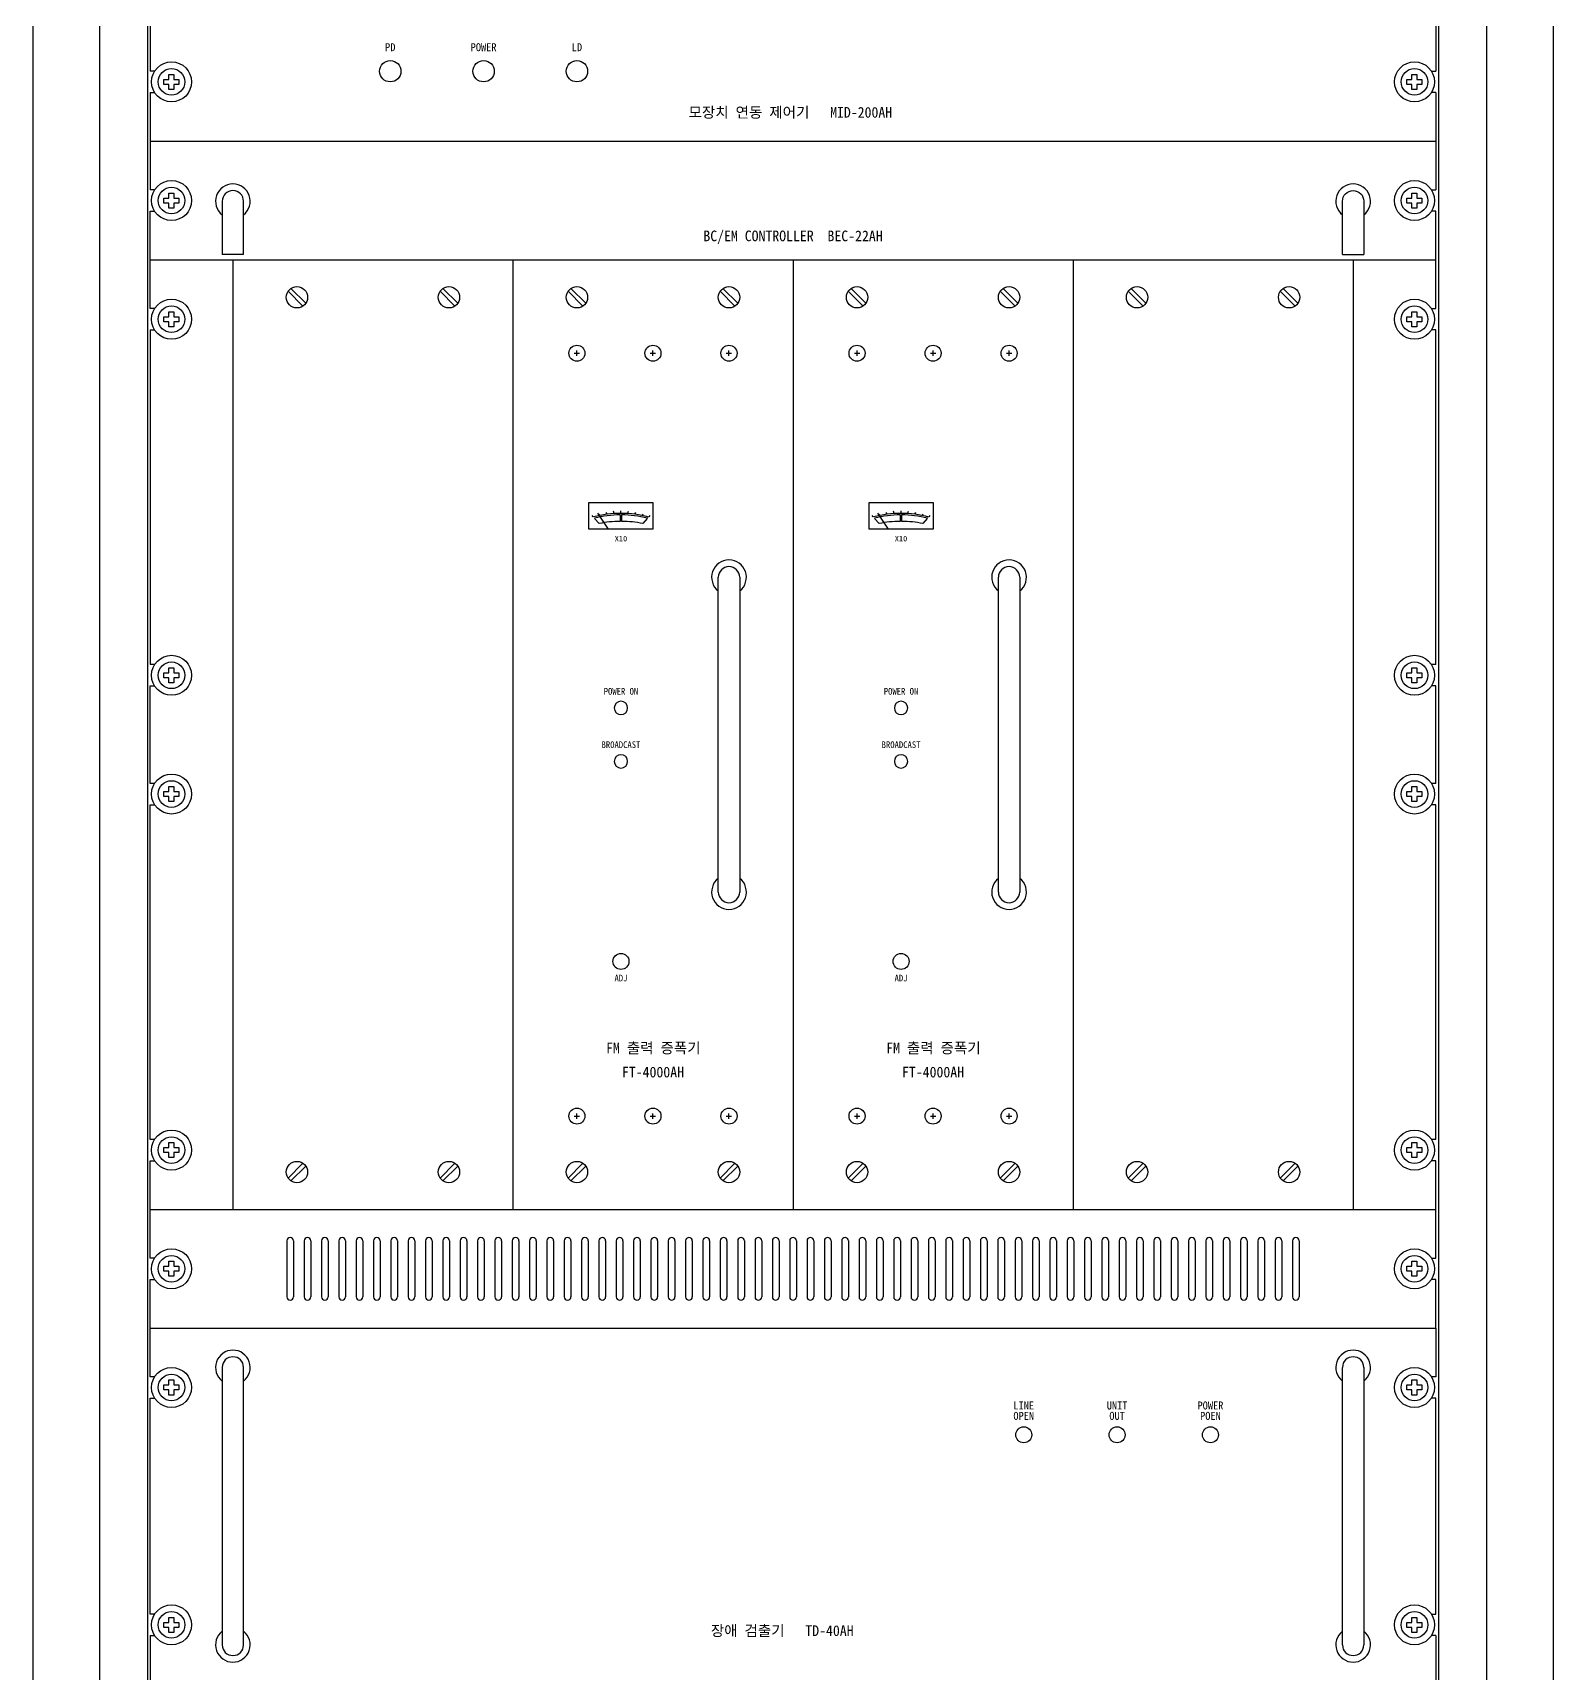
# Model space of a CAD drawing. Header units: millimetres. Extents: x 0 to 2521, y -5 to 594.
# Drawn here: x 958.21 to 981.01, y 409.01 to 433.61 of the extents above; entities that cross this region are included whole.
import ezdxf
from ezdxf.enums import TextEntityAlignment as Align

# ---------------------------------------------------------------- set-up
doc = ezdxf.new("R2010")
doc.units = ezdxf.units.MM
doc.header["$LTSCALE"] = 10
doc.styles.add('굴림체', font='GulimChe.ttf')

# ---------------------------------------------------------------- blocks, each defined once
blk = doc.blocks.new('LED')
at = {"color": 7}
blk.add_circle((0, 0), 2.5, dxfattribs=at)

msp = doc.modelspace()

# ---------------------------------------------------------------- linework, layer by layer
at = {"color": 5}
for p, q in [((958.212, 471.025), (958.212, 387.465)), ((959.212, 471.025), (959.212, 384.665)), ((980.012, 471.025), (980.012, 384.665)), ((981.012, 471.025), (981.012, 387.465)), ((959.932, 469.365), (959.932, 389.265)), ((979.292, 469.365), (979.292, 389.265)), ((959.972, 434.495), (959.972, 433.035)), ((979.252, 434.495), (979.252, 433.035)), ((960.038, 433.035), (959.972, 433.035)), ((979.185, 433.035), (979.252, 433.035)), ((959.972, 432.715), (959.972, 431.255)), ((959.972, 432.715), (960.038, 432.715)), ((959.972, 432.715), (960.038, 432.715)), ((959.972, 432.715), (960.038, 432.715)), ((979.252, 432.715), (979.185, 432.715)), ((979.252, 432.715), (979.185, 432.715)), ((979.252, 432.715), (979.185, 432.715)), ((979.252, 432.715), (979.252, 431.255)), ((959.972, 431.985), (979.252, 431.985)), ((960.038, 431.255), (959.972, 431.255)), ((979.185, 431.255), (979.252, 431.255)), ((959.972, 429.475), (959.972, 430.935)), ((959.972, 430.935), (960.038, 430.935)), ((959.972, 430.935), (960.038, 430.935)), ((959.972, 430.935), (960.038, 430.935)), ((979.252, 430.935), (979.185, 430.935)), ((979.252, 430.935), (979.185, 430.935)), ((979.252, 430.935), (979.185, 430.935)), ((979.252, 429.475), (979.252, 430.935)), ((961.372, 430.285), (961.052, 430.285)), ((977.852, 430.285), (978.172, 430.285)), ((959.972, 430.205), (979.252, 430.205)), ((959.972, 430.205), (979.252, 430.205)), ((961.212, 430.205), (961.212, 415.965)), ((965.412, 430.205), (965.412, 415.965)), ((969.612, 430.205), (969.612, 415.965)), ((973.812, 430.205), (973.812, 415.965)), ((978.012, 430.205), (978.012, 415.965)), ((962.304, 429.555), (962.082, 429.777)), ((964.584, 429.555), (964.362, 429.777)), ((966.504, 429.555), (966.282, 429.777)), ((968.784, 429.555), (968.562, 429.777)), ((970.704, 429.555), (970.482, 429.777)), ((972.984, 429.555), (972.762, 429.777)), ((974.904, 429.555), (974.682, 429.777)), ((977.184, 429.555), (976.962, 429.777)), ((962.039, 429.735), (962.262, 429.512)), ((964.319, 429.735), (964.542, 429.512)), ((966.239, 429.735), (966.462, 429.512)), ((968.519, 429.735), (968.742, 429.512)), ((970.439, 429.735), (970.662, 429.512)), ((972.719, 429.735), (972.942, 429.512)), ((974.639, 429.735), (974.862, 429.512)), ((976.919, 429.735), (977.142, 429.512)), ((960.038, 429.475), (959.972, 429.475)), ((979.185, 429.475), (979.252, 429.475)), ((959.972, 429.155), (959.972, 424.135)), ((959.972, 429.155), (960.038, 429.155)), ((979.252, 429.155), (979.185, 429.155)), ((979.252, 424.135), (979.252, 429.155)), ((966.332, 428.805), (966.412, 428.805)), ((966.372, 428.765), (966.372, 428.845)), ((967.472, 428.805), (967.552, 428.805)), ((967.512, 428.765), (967.512, 428.845)), ((968.612, 428.805), (968.692, 428.805)), ((968.652, 428.765), (968.652, 428.845)), ((970.532, 428.805), (970.612, 428.805)), ((970.572, 428.765), (970.572, 428.845)), ((971.672, 428.805), (971.752, 428.805)), ((971.712, 428.765), (971.712, 428.845)), ((972.812, 428.805), (972.892, 428.805)), ((972.852, 428.765), (972.852, 428.845)), ((966.552, 426.165), (966.552, 426.565)), ((966.552, 426.565), (967.512, 426.565)), ((966.616, 426.351), (966.598, 426.371)), ((966.845, 426.165), (966.684, 426.407)), ((966.715, 426.375), (966.699, 426.394)), ((966.826, 426.39), (966.808, 426.418)), ((966.928, 426.401), (966.92, 426.437)), ((967.021, 426.381), (967.021, 426.284)), ((967.032, 426.404), (967.032, 426.444)), ((967.041, 426.381), (967.041, 426.284)), ((967.136, 426.401), (967.144, 426.437)), ((967.238, 426.39), (967.255, 426.418)), ((967.349, 426.375), (967.364, 426.394)), ((967.465, 426.37), (967.448, 426.351)), ((967.512, 426.565), (967.512, 426.165)), ((970.752, 426.165), (970.752, 426.565)), ((970.752, 426.565), (971.712, 426.565)), ((970.816, 426.351), (970.798, 426.371)), ((971.045, 426.165), (970.884, 426.407)), ((970.914, 426.375), (970.899, 426.394)), ((971.026, 426.39), (971.008, 426.418)), ((971.128, 426.401), (971.12, 426.437)), ((971.221, 426.381), (971.221, 426.284)), ((971.232, 426.404), (971.232, 426.444)), ((971.241, 426.381), (971.241, 426.284)), ((971.336, 426.401), (971.344, 426.437)), ((971.438, 426.39), (971.455, 426.418)), ((971.549, 426.375), (971.564, 426.394)), ((971.665, 426.37), (971.648, 426.351)), ((971.712, 426.565), (971.712, 426.165)), ((967.512, 426.165), (966.552, 426.165)), ((966.704, 426.252), (966.636, 426.328)), ((967.426, 426.327), (967.361, 426.253)), ((971.712, 426.165), (970.752, 426.165)), ((970.904, 426.252), (970.836, 426.328)), ((971.626, 426.327), (971.561, 426.253)), ((968.492, 420.725), (968.492, 425.445)), ((968.812, 425.445), (968.812, 420.725)), ((972.692, 420.725), (972.692, 425.445)), ((973.012, 425.445), (973.012, 420.725)), ((960.038, 424.135), (959.972, 424.135)), ((979.252, 424.135), (979.185, 424.135)), ((959.972, 422.355), (959.972, 423.815)), ((959.972, 423.815), (960.038, 423.815)), ((979.252, 423.815), (979.185, 423.815)), ((979.252, 422.355), (979.252, 423.815)), ((960.038, 422.355), (959.972, 422.355)), ((979.252, 422.355), (979.185, 422.355)), ((959.972, 417.015), (959.972, 422.035)), ((959.972, 422.035), (960.038, 422.035)), ((979.252, 422.035), (979.185, 422.035)), ((979.252, 417.015), (979.252, 422.035)), ((966.332, 417.365), (966.412, 417.365)), ((966.372, 417.325), (966.372, 417.405)), ((967.472, 417.365), (967.552, 417.365)), ((967.512, 417.325), (967.512, 417.405)), ((968.612, 417.365), (968.692, 417.365)), ((968.652, 417.325), (968.652, 417.405)), ((970.532, 417.365), (970.612, 417.365)), ((970.572, 417.325), (970.572, 417.405)), ((971.672, 417.365), (971.752, 417.365)), ((971.712, 417.325), (971.712, 417.405)), ((972.812, 417.365), (972.892, 417.365)), ((972.852, 417.325), (972.852, 417.405)), ((960.038, 417.015), (959.972, 417.015)), ((979.252, 417.015), (979.185, 417.015)), ((959.972, 415.235), (959.972, 416.695)), ((959.972, 416.695), (960.038, 416.695)), ((962.039, 416.435), (962.262, 416.657)), ((962.304, 416.615), (962.082, 416.393)), ((964.319, 416.435), (964.542, 416.657)), ((964.584, 416.615), (964.362, 416.393)), ((966.239, 416.435), (966.462, 416.657)), ((966.504, 416.615), (966.282, 416.393)), ((968.519, 416.435), (968.742, 416.657)), ((968.784, 416.615), (968.562, 416.393)), ((970.439, 416.435), (970.662, 416.657)), ((970.704, 416.615), (970.482, 416.393)), ((972.719, 416.435), (972.942, 416.657)), ((972.984, 416.615), (972.762, 416.393)), ((974.639, 416.435), (974.862, 416.657)), ((974.904, 416.615), (974.682, 416.393)), ((976.919, 416.435), (977.142, 416.657)), ((977.184, 416.615), (976.962, 416.393)), ((979.252, 416.695), (979.185, 416.695)), ((979.252, 415.235), (979.252, 416.695)), ((959.972, 415.965), (979.252, 415.965)), ((962.022, 415.495), (962.022, 414.655)), ((962.122, 415.495), (962.122, 414.655)), ((962.282, 415.495), (962.282, 414.655)), ((962.382, 415.495), (962.382, 414.655)), ((962.542, 415.495), (962.542, 414.655)), ((962.642, 415.495), (962.642, 414.655)), ((962.802, 415.495), (962.802, 414.655)), ((962.902, 415.495), (962.902, 414.655)), ((963.062, 415.495), (963.062, 414.655)), ((963.162, 415.495), (963.162, 414.655)), ((963.322, 415.495), (963.322, 414.655)), ((963.422, 415.495), (963.422, 414.655)), ((963.582, 415.495), (963.582, 414.655)), ((963.682, 415.495), (963.682, 414.655)), ((963.842, 415.495), (963.842, 414.655)), ((963.942, 415.495), (963.942, 414.655)), ((964.102, 415.495), (964.102, 414.655)), ((964.202, 415.495), (964.202, 414.655)), ((964.362, 415.495), (964.362, 414.655)), ((964.462, 415.495), (964.462, 414.655)), ((964.622, 415.495), (964.622, 414.655)), ((964.722, 415.495), (964.722, 414.655)), ((964.882, 415.495), (964.882, 414.655)), ((964.982, 415.495), (964.982, 414.655)), ((965.142, 415.495), (965.142, 414.655)), ((965.242, 415.495), (965.242, 414.655)), ((965.402, 415.495), (965.402, 414.655)), ((965.502, 415.495), (965.502, 414.655)), ((965.662, 415.495), (965.662, 414.655)), ((965.762, 415.495), (965.762, 414.655)), ((965.922, 415.495), (965.922, 414.655)), ((966.022, 415.495), (966.022, 414.655)), ((966.182, 415.495), (966.182, 414.655)), ((966.282, 415.495), (966.282, 414.655)), ((966.442, 415.495), (966.442, 414.655)), ((966.542, 415.495), (966.542, 414.655)), ((966.702, 415.495), (966.702, 414.655)), ((966.802, 415.495), (966.802, 414.655)), ((966.962, 415.495), (966.962, 414.655)), ((967.062, 415.495), (967.062, 414.655)), ((967.222, 415.495), (967.222, 414.655)), ((967.322, 415.495), (967.322, 414.655)), ((967.482, 415.495), (967.482, 414.655)), ((967.582, 415.495), (967.582, 414.655)), ((967.742, 415.495), (967.742, 414.655)), ((967.842, 415.495), (967.842, 414.655)), ((968.002, 415.495), (968.002, 414.655)), ((968.102, 415.495), (968.102, 414.655)), ((968.262, 415.495), (968.262, 414.655)), ((968.362, 415.495), (968.362, 414.655)), ((968.522, 415.495), (968.522, 414.655)), ((968.622, 415.495), (968.622, 414.655)), ((968.782, 415.495), (968.782, 414.655)), ((968.882, 415.495), (968.882, 414.655)), ((969.042, 415.495), (969.042, 414.655)), ((969.142, 415.495), (969.142, 414.655)), ((969.302, 415.495), (969.302, 414.655)), ((969.402, 415.495), (969.402, 414.655)), ((969.562, 415.495), (969.562, 414.655)), ((969.662, 415.495), (969.662, 414.655)), ((969.822, 415.495), (969.822, 414.655)), ((969.922, 415.495), (969.922, 414.655)), ((970.082, 415.495), (970.082, 414.655)), ((970.182, 415.495), (970.182, 414.655)), ((970.342, 415.495), (970.342, 414.655)), ((970.442, 415.495), (970.442, 414.655)), ((970.602, 415.495), (970.602, 414.655)), ((970.702, 415.495), (970.702, 414.655)), ((970.862, 415.495), (970.862, 414.655)), ((970.962, 415.495), (970.962, 414.655)), ((971.122, 415.495), (971.122, 414.655)), ((971.222, 415.495), (971.222, 414.655)), ((971.382, 415.495), (971.382, 414.655)), ((971.482, 415.495), (971.482, 414.655)), ((971.642, 415.495), (971.642, 414.655)), ((971.742, 415.495), (971.742, 414.655)), ((971.902, 415.495), (971.902, 414.655)), ((972.002, 415.495), (972.002, 414.655)), ((972.162, 415.495), (972.162, 414.655)), ((972.262, 415.495), (972.262, 414.655)), ((972.422, 415.495), (972.422, 414.655)), ((972.522, 415.495), (972.522, 414.655)), ((972.682, 415.495), (972.682, 414.655)), ((972.782, 415.495), (972.782, 414.655)), ((972.942, 415.495), (972.942, 414.655)), ((973.042, 415.495), (973.042, 414.655)), ((973.202, 415.495), (973.202, 414.655)), ((973.302, 415.495), (973.302, 414.655)), ((973.462, 415.495), (973.462, 414.655)), ((973.562, 415.495), (973.562, 414.655)), ((973.722, 415.495), (973.722, 414.655)), ((973.822, 415.495), (973.822, 414.655)), ((973.982, 415.495), (973.982, 414.655)), ((974.082, 415.495), (974.082, 414.655)), ((974.242, 415.495), (974.242, 414.655)), ((974.342, 415.495), (974.342, 414.655)), ((974.502, 415.495), (974.502, 414.655)), ((974.602, 415.495), (974.602, 414.655)), ((974.762, 415.495), (974.762, 414.655)), ((974.862, 415.495), (974.862, 414.655)), ((975.022, 415.495), (975.022, 414.655)), ((975.122, 415.495), (975.122, 414.655)), ((975.282, 415.495), (975.282, 414.655)), ((975.382, 415.495), (975.382, 414.655)), ((975.542, 415.495), (975.542, 414.655)), ((975.642, 415.495), (975.642, 414.655)), ((975.802, 415.495), (975.802, 414.655)), ((975.902, 415.495), (975.902, 414.655)), ((976.062, 415.495), (976.062, 414.655)), ((976.162, 415.495), (976.162, 414.655)), ((976.322, 415.495), (976.322, 414.655)), ((976.422, 415.495), (976.422, 414.655)), ((976.582, 415.495), (976.582, 414.655)), ((976.682, 415.495), (976.682, 414.655)), ((976.842, 415.495), (976.842, 414.655)), ((976.942, 415.495), (976.942, 414.655)), ((977.102, 415.495), (977.102, 414.655)), ((977.202, 415.495), (977.202, 414.655)), ((960.038, 415.235), (959.972, 415.235)), ((979.185, 415.235), (979.252, 415.235)), ((959.972, 414.915), (960.038, 414.915)), ((959.972, 414.185), (959.972, 414.915)), ((979.252, 414.915), (979.185, 414.915)), ((979.252, 414.185), (979.252, 414.915)), ((959.972, 414.185), (979.252, 414.185)), ((959.972, 413.455), (959.972, 414.185)), ((979.252, 414.185), (979.252, 413.455)), ((961.052, 413.595), (961.052, 409.435)), ((961.372, 409.435), (961.372, 413.595)), ((977.852, 409.435), (977.852, 413.595)), ((978.172, 413.595), (978.172, 409.435)), ((960.038, 413.455), (959.972, 413.455)), ((979.252, 413.455), (979.185, 413.455)), ((959.972, 409.895), (959.972, 413.135)), ((959.972, 413.135), (960.038, 413.135)), ((979.252, 413.135), (979.185, 413.135)), ((979.252, 409.895), (979.252, 413.135)), ((960.038, 409.895), (959.972, 409.895)), ((979.185, 409.895), (979.252, 409.895)), ((959.972, 409.575), (960.038, 409.575)), ((959.972, 409.575), (959.972, 408.845)), ((979.252, 409.575), (979.185, 409.575)), ((979.252, 409.575), (979.252, 408.845))]:
    msp.add_line(p, q, dxfattribs=at)
for points in [[(960.254, 432.912), (960.254, 432.987), (960.329, 432.987), (960.329, 432.912), (960.404, 432.912), (960.404, 432.837), (960.329, 432.837), (960.329, 432.762), (960.254, 432.762), (960.254, 432.837), (960.179, 432.837), (960.179, 432.912), (960.254, 432.912)], [(978.894, 432.912), (978.894, 432.987), (978.969, 432.987), (978.969, 432.912), (979.044, 432.912), (979.044, 432.837), (978.969, 432.837), (978.969, 432.762), (978.894, 432.762), (978.894, 432.837), (978.819, 432.837), (978.819, 432.912), (978.894, 432.912)], [(960.254, 431.132), (960.254, 431.207), (960.329, 431.207), (960.329, 431.132), (960.404, 431.132), (960.404, 431.057), (960.329, 431.057), (960.329, 430.982), (960.254, 430.982), (960.254, 431.057), (960.179, 431.057), (960.179, 431.132), (960.254, 431.132)], [(978.894, 431.132), (978.894, 431.207), (978.969, 431.207), (978.969, 431.132), (979.044, 431.132), (979.044, 431.057), (978.969, 431.057), (978.969, 430.982), (978.894, 430.982), (978.894, 431.057), (978.819, 431.057), (978.819, 431.132), (978.894, 431.132)], [(960.254, 429.352), (960.254, 429.427), (960.329, 429.427), (960.329, 429.352), (960.404, 429.352), (960.404, 429.277), (960.329, 429.277), (960.329, 429.202), (960.254, 429.202), (960.254, 429.277), (960.179, 429.277), (960.179, 429.352), (960.254, 429.352)], [(978.894, 429.352), (978.894, 429.427), (978.969, 429.427), (978.969, 429.352), (979.044, 429.352), (979.044, 429.277), (978.969, 429.277), (978.969, 429.202), (978.894, 429.202), (978.894, 429.277), (978.819, 429.277), (978.819, 429.352), (978.894, 429.352)], [(960.254, 424.012), (960.254, 424.087), (960.329, 424.087), (960.329, 424.012), (960.404, 424.012), (960.404, 423.937), (960.329, 423.937), (960.329, 423.862), (960.254, 423.862), (960.254, 423.937), (960.179, 423.937), (960.179, 424.012), (960.254, 424.012)], [(978.894, 424.012), (978.894, 424.087), (978.969, 424.087), (978.969, 424.012), (979.044, 424.012), (979.044, 423.937), (978.969, 423.937), (978.969, 423.862), (978.894, 423.862), (978.894, 423.937), (978.819, 423.937), (978.819, 424.012), (978.894, 424.012)], [(960.254, 422.232), (960.254, 422.307), (960.329, 422.307), (960.329, 422.232), (960.404, 422.232), (960.404, 422.157), (960.329, 422.157), (960.329, 422.082), (960.254, 422.082), (960.254, 422.157), (960.179, 422.157), (960.179, 422.232), (960.254, 422.232)], [(978.894, 422.232), (978.894, 422.307), (978.969, 422.307), (978.969, 422.232), (979.044, 422.232), (979.044, 422.157), (978.969, 422.157), (978.969, 422.082), (978.894, 422.082), (978.894, 422.157), (978.819, 422.157), (978.819, 422.232), (978.894, 422.232)], [(960.254, 416.892), (960.254, 416.967), (960.329, 416.967), (960.329, 416.892), (960.404, 416.892), (960.404, 416.817), (960.329, 416.817), (960.329, 416.742), (960.254, 416.742), (960.254, 416.817), (960.179, 416.817), (960.179, 416.892), (960.254, 416.892)], [(978.894, 416.892), (978.894, 416.967), (978.969, 416.967), (978.969, 416.892), (979.044, 416.892), (979.044, 416.817), (978.969, 416.817), (978.969, 416.742), (978.894, 416.742), (978.894, 416.817), (978.819, 416.817), (978.819, 416.892), (978.894, 416.892)], [(960.254, 415.112), (960.254, 415.187), (960.329, 415.187), (960.329, 415.112), (960.404, 415.112), (960.404, 415.037), (960.329, 415.037), (960.329, 414.962), (960.254, 414.962), (960.254, 415.037), (960.179, 415.037), (960.179, 415.112), (960.254, 415.112)], [(978.894, 415.112), (978.894, 415.187), (978.969, 415.187), (978.969, 415.112), (979.044, 415.112), (979.044, 415.037), (978.969, 415.037), (978.969, 414.962), (978.894, 414.962), (978.894, 415.037), (978.819, 415.037), (978.819, 415.112), (978.894, 415.112)], [(960.254, 413.332), (960.254, 413.407), (960.329, 413.407), (960.329, 413.332), (960.404, 413.332), (960.404, 413.257), (960.329, 413.257), (960.329, 413.182), (960.254, 413.182), (960.254, 413.257), (960.179, 413.257), (960.179, 413.332), (960.254, 413.332)], [(978.894, 413.332), (978.894, 413.407), (978.969, 413.407), (978.969, 413.332), (979.044, 413.332), (979.044, 413.257), (978.969, 413.257), (978.969, 413.182), (978.894, 413.182), (978.894, 413.257), (978.819, 413.257), (978.819, 413.332), (978.894, 413.332)], [(960.254, 409.772), (960.254, 409.847), (960.329, 409.847), (960.329, 409.772), (960.404, 409.772), (960.404, 409.697), (960.329, 409.697), (960.329, 409.622), (960.254, 409.622), (960.254, 409.697), (960.179, 409.697), (960.179, 409.772), (960.254, 409.772)], [(978.894, 409.772), (978.894, 409.847), (978.969, 409.847), (978.969, 409.772), (979.044, 409.772), (979.044, 409.697), (978.969, 409.697), (978.969, 409.622), (978.894, 409.622), (978.894, 409.697), (978.819, 409.697), (978.819, 409.772), (978.894, 409.772)]]:
    msp.add_lwpolyline(points, dxfattribs=at)
for points in [[(961.372, 430.285), (961.372, 431.085, 1), (961.052, 431.085), (961.052, 430.285, 1)], [(977.852, 430.285), (977.852, 431.085, -1), (978.172, 431.085), (978.172, 430.285, -1)]]:
    msp.add_lwpolyline(points, format="xyb", dxfattribs=at)
for centre, radius in [((960.292, 432.875), 0.3), ((960.292, 432.875), 0.2), ((963.572, 433.035), 0.16), ((964.972, 433.035), 0.16), ((966.372, 433.035), 0.16), ((978.932, 432.875), 0.3), ((978.932, 432.875), 0.2), ((960.292, 431.095), 0.3), ((960.292, 431.095), 0.2), ((978.932, 431.095), 0.3), ((978.932, 431.095), 0.2), ((962.172, 429.645), 0.16), ((964.452, 429.645), 0.16), ((966.372, 429.645), 0.16), ((968.652, 429.645), 0.16), ((970.572, 429.645), 0.16), ((972.852, 429.645), 0.16), ((974.772, 429.645), 0.16), ((977.052, 429.645), 0.16), ((960.292, 429.315), 0.3), ((978.932, 429.315), 0.3), ((960.292, 429.315), 0.2), ((978.932, 429.315), 0.2), ((966.372, 428.805), 0.12), ((967.512, 428.805), 0.12), ((968.652, 428.805), 0.12), ((970.572, 428.805), 0.12), ((971.712, 428.805), 0.12), ((972.852, 428.805), 0.12), ((960.292, 423.975), 0.3), ((960.292, 423.975), 0.2), ((978.932, 423.975), 0.3), ((978.932, 423.975), 0.2), ((960.292, 422.195), 0.3), ((978.932, 422.195), 0.3), ((960.292, 422.195), 0.2), ((978.932, 422.195), 0.2), ((967.032, 419.685), 0.12), ((971.232, 419.685), 0.12), ((966.372, 417.365), 0.12), ((967.512, 417.365), 0.12), ((968.652, 417.365), 0.12), ((970.572, 417.365), 0.12), ((971.712, 417.365), 0.12), ((972.852, 417.365), 0.12), ((960.292, 416.855), 0.3), ((960.292, 416.855), 0.2), ((978.932, 416.855), 0.3), ((978.932, 416.855), 0.2), ((962.172, 416.525), 0.16), ((964.452, 416.525), 0.16), ((966.372, 416.525), 0.16), ((968.652, 416.525), 0.16), ((970.572, 416.525), 0.16), ((972.852, 416.525), 0.16), ((974.772, 416.525), 0.16), ((977.052, 416.525), 0.16), ((960.292, 415.075), 0.3), ((960.292, 415.075), 0.2), ((978.932, 415.075), 0.3), ((978.932, 415.075), 0.2), ((960.292, 413.295), 0.3), ((978.932, 413.295), 0.3), ((960.292, 413.295), 0.2), ((978.932, 413.295), 0.2), ((973.072, 412.585), 0.12), ((974.472, 412.585), 0.12), ((975.872, 412.585), 0.12), ((960.292, 409.735), 0.3), ((960.292, 409.735), 0.2), ((978.932, 409.735), 0.3), ((978.932, 409.735), 0.2)]:
    msp.add_circle(centre, radius, dxfattribs=at)
for centre, radius, start, end in [((961.212, 431.085), 0.26, 307.9799, 232.0201), ((978.012, 431.085), 0.26, 307.9799, 232.0201), ((967.032, 424.802), 1.602, 74.9665, 104.9859), ((967.032, 424.779), 1.602, 90.419, 104.3207), ((967.032, 424.779), 1.602, 75.7037, 89.6796), ((971.232, 424.802), 1.602, 74.9665, 104.9859), ((971.232, 424.779), 1.602, 90.419, 104.3207), ((971.232, 424.779), 1.602, 75.7037, 89.6796), ((967.032, 424.682), 1.602, 90.5174, 101.7808), ((967.032, 424.682), 1.602, 78.2192, 89.5319), ((971.232, 424.682), 1.602, 90.5174, 101.7808), ((971.232, 424.682), 1.602, 78.2192, 89.5319), ((968.652, 425.445), 0.26, 307.9799, 232.0201), ((968.652, 425.445), 0.16, 0, 180), ((972.852, 425.445), 0.26, 307.9799, 232.0201), ((972.852, 425.445), 0.16, 0, 180), ((968.652, 420.725), 0.26, 127.9799, 52.0201), ((972.852, 420.725), 0.26, 127.9799, 52.0201), ((968.652, 420.725), 0.16, 180, 0), ((972.852, 420.725), 0.16, 180, 0), ((962.072, 415.495), 0.05, 0, 180), ((962.332, 415.495), 0.05, 0, 180), ((962.592, 415.495), 0.05, 0, 180), ((962.852, 415.495), 0.05, 0, 180), ((963.112, 415.495), 0.05, 0, 180), ((963.372, 415.495), 0.05, 0, 180), ((963.632, 415.495), 0.05, 0, 180), ((963.892, 415.495), 0.05, 0, 180), ((964.152, 415.495), 0.05, 0, 180), ((964.412, 415.495), 0.05, 0, 180), ((964.672, 415.495), 0.05, 0, 180), ((964.932, 415.495), 0.05, 0, 180), ((965.192, 415.495), 0.05, 0, 180), ((965.452, 415.495), 0.05, 0, 180), ((965.712, 415.495), 0.05, 0, 180), ((965.972, 415.495), 0.05, 0, 180), ((966.232, 415.495), 0.05, 0, 180), ((966.492, 415.495), 0.05, 0, 180), ((966.752, 415.495), 0.05, 0, 180), ((967.012, 415.495), 0.05, 0, 180), ((967.272, 415.495), 0.05, 0, 180), ((967.532, 415.495), 0.05, 0, 180), ((967.792, 415.495), 0.05, 0, 180), ((968.052, 415.495), 0.05, 0, 180), ((968.312, 415.495), 0.05, 0, 180), ((968.572, 415.495), 0.05, 0, 180), ((968.832, 415.495), 0.05, 0, 180), ((969.092, 415.495), 0.05, 0, 180), ((969.352, 415.495), 0.05, 0, 180), ((969.612, 415.495), 0.05, 0, 180), ((969.872, 415.495), 0.05, 0, 180), ((970.132, 415.495), 0.05, 0, 180), ((970.392, 415.495), 0.05, 0, 180), ((970.652, 415.495), 0.05, 0, 180), ((970.912, 415.495), 0.05, 0, 180), ((971.172, 415.495), 0.05, 0, 180), ((971.432, 415.495), 0.05, 0, 180), ((971.692, 415.495), 0.05, 0, 180), ((971.952, 415.495), 0.05, 0, 180), ((972.212, 415.495), 0.05, 0, 180), ((972.472, 415.495), 0.05, 0, 180), ((972.732, 415.495), 0.05, 0, 180), ((972.992, 415.495), 0.05, 0, 180), ((973.252, 415.495), 0.05, 0, 180), ((973.512, 415.495), 0.05, 0, 180), ((973.772, 415.495), 0.05, 0, 180), ((974.032, 415.495), 0.05, 0, 180), ((974.292, 415.495), 0.05, 0, 180), ((974.552, 415.495), 0.05, 0, 180), ((974.812, 415.495), 0.05, 0, 180), ((975.072, 415.495), 0.05, 0, 180), ((975.332, 415.495), 0.05, 0, 180), ((975.592, 415.495), 0.05, 0, 180), ((975.852, 415.495), 0.05, 0, 180), ((976.112, 415.495), 0.05, 0, 180), ((976.372, 415.495), 0.05, 0, 180), ((976.632, 415.495), 0.05, 0, 180), ((976.892, 415.495), 0.05, 0, 180), ((977.152, 415.495), 0.05, 0, 180), ((962.072, 414.655), 0.05, 180, 0), ((962.332, 414.655), 0.05, 180, 0), ((962.592, 414.655), 0.05, 180, 0), ((962.852, 414.655), 0.05, 180, 0), ((963.112, 414.655), 0.05, 180, 0), ((963.372, 414.655), 0.05, 180, 0), ((963.632, 414.655), 0.05, 180, 0), ((963.892, 414.655), 0.05, 180, 0), ((964.152, 414.655), 0.05, 180, 0), ((964.412, 414.655), 0.05, 180, 0), ((964.672, 414.655), 0.05, 180, 0), ((964.932, 414.655), 0.05, 180, 0), ((965.192, 414.655), 0.05, 180, 0), ((965.452, 414.655), 0.05, 180, 0), ((965.712, 414.655), 0.05, 180, 0), ((965.972, 414.655), 0.05, 180, 0), ((966.232, 414.655), 0.05, 180, 0), ((966.492, 414.655), 0.05, 180, 0), ((966.752, 414.655), 0.05, 180, 0), ((967.012, 414.655), 0.05, 180, 0), ((967.272, 414.655), 0.05, 180, 0), ((967.532, 414.655), 0.05, 180, 0), ((967.792, 414.655), 0.05, 180, 0), ((968.052, 414.655), 0.05, 180, 0), ((968.312, 414.655), 0.05, 180, 0), ((968.572, 414.655), 0.05, 180, 0), ((968.832, 414.655), 0.05, 180, 0), ((969.092, 414.655), 0.05, 180, 0), ((969.352, 414.655), 0.05, 180, 0), ((969.612, 414.655), 0.05, 180, 0), ((969.872, 414.655), 0.05, 180, 0), ((970.132, 414.655), 0.05, 180, 0), ((970.392, 414.655), 0.05, 180, 0), ((970.652, 414.655), 0.05, 180, 0), ((970.912, 414.655), 0.05, 180, 0), ((971.172, 414.655), 0.05, 180, 0), ((971.432, 414.655), 0.05, 180, 0), ((971.692, 414.655), 0.05, 180, 0), ((971.952, 414.655), 0.05, 180, 0), ((972.212, 414.655), 0.05, 180, 0), ((972.472, 414.655), 0.05, 180, 0), ((972.732, 414.655), 0.05, 180, 0), ((972.992, 414.655), 0.05, 180, 0), ((973.252, 414.655), 0.05, 180, 0), ((973.512, 414.655), 0.05, 180, 0), ((973.772, 414.655), 0.05, 180, 0), ((974.032, 414.655), 0.05, 180, 0), ((974.292, 414.655), 0.05, 180, 0), ((974.552, 414.655), 0.05, 180, 0), ((974.812, 414.655), 0.05, 180, 0), ((975.072, 414.655), 0.05, 180, 0), ((975.332, 414.655), 0.05, 180, 0), ((975.592, 414.655), 0.05, 180, 0), ((975.852, 414.655), 0.05, 180, 0), ((976.112, 414.655), 0.05, 180, 0), ((976.372, 414.655), 0.05, 180, 0), ((976.632, 414.655), 0.05, 180, 0), ((976.892, 414.655), 0.05, 180, 0), ((977.152, 414.655), 0.05, 180, 0), ((961.212, 413.595), 0.26, 307.9799, 232.0201), ((978.012, 413.595), 0.26, 307.9799, 232.0201), ((961.212, 413.595), 0.16, 0, 180), ((978.012, 413.595), 0.16, 0, 180), ((961.212, 409.435), 0.26, 127.9799, 52.0201), ((978.012, 409.435), 0.26, 127.9799, 52.0201), ((961.212, 409.435), 0.16, 180, 0), ((978.012, 409.435), 0.16, 180, 0)]:
    msp.add_arc(centre, radius, start, end, dxfattribs=at)

# ---------------------------------------------------------------- block references
at = {"color": 5, "xscale": -0.03999974683647666, "yscale": 0.03999974683647666, "zscale": 0.0399997468364767}
for p in [(967.032, 423.485), (971.232, 423.485), (967.032, 422.685), (971.232, 422.685)]:
    msp.add_blockref('LED', p, dxfattribs=at)

# ---------------------------------------------------------------- texts
at = {"color": 5, "style": '굴림체'}
for s, height, p in [('PD', 0.12, (963.572, 433.395)), ('POWER', 0.12, (964.972, 433.395)), ('LD', 0.12, (966.372, 433.395)), ('모장치 연동 제어기   MID-200AH', 0.16, (969.572, 432.42)), ('FM 출력 증폭기', 0.16, (967.518, 418.389)), ('FM 출력 증폭기', 0.16, (971.718, 418.389)), ('장애 검출기   TD-40AH', 0.16, (969.45, 409.65))]:
    msp.add_text(s, height=height, dxfattribs=at).set_placement(p, align=Align.MIDDLE)
for s, height, p in [('BC/EM CONTROLLER  BEC-22AH', 0.16, (969.612, 430.485)), ('X10', 0.08, (967.032, 425.985)), ('X10', 0.08, (971.232, 425.985)), ('POWER ON', 0.1, (967.032, 423.685)), ('POWER ON', 0.1, (971.232, 423.685)), ('BROADCAST', 0.1, (967.032, 422.885)), ('BROADCAST', 0.1, (971.232, 422.885)), ('ADJ', 0.1, (967.032, 419.385)), ('ADJ', 0.1, (971.232, 419.385)), ('FT-4000AH', 0.16, (967.512, 417.945)), ('FT-4000AH', 0.16, (971.712, 417.945)), ('LINE', 0.12, (973.072, 412.965)), ('UNIT', 0.12, (974.472, 412.965)), ('POWER', 0.12, (975.872, 412.965)), ('OPEN', 0.12, (973.072, 412.809)), ('OUT', 0.12, (974.472, 412.809)), ('POEN', 0.12, (975.872, 412.809))]:
    msp.add_text(s, height=height, dxfattribs=at).set_placement(p, align=Align.CENTER)

doc.saveas('drawing.dxf')
